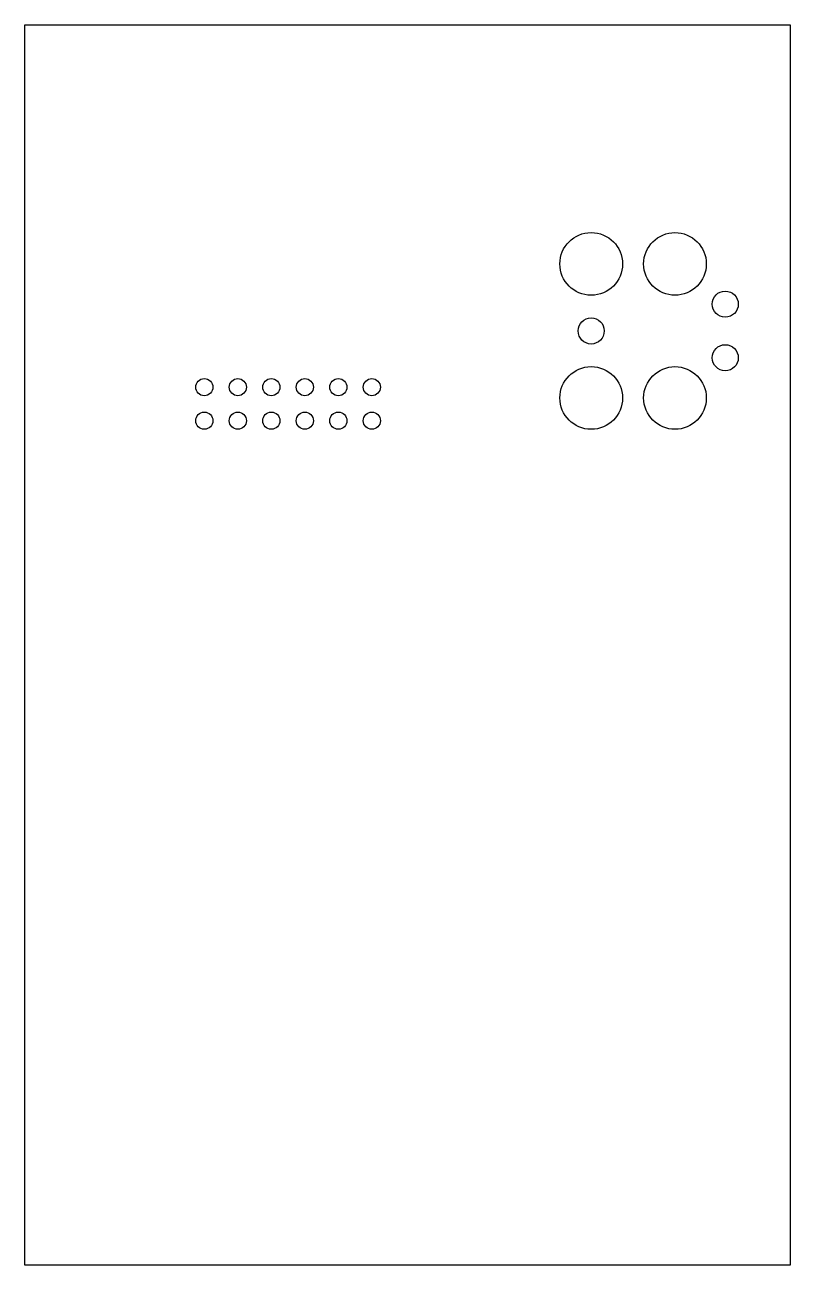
# Model space of a CAD drawing. Header units: millimetres. Extents: x 0 to 29, y -47 to 0.
import ezdxf

# ---------------------------------------------------------------- set-up
doc = ezdxf.new("R2010")
doc.units = ezdxf.units.MM
doc.layers.add('Edge.Cuts', color=254, linetype='CONTINUOUS', true_color=0xd0d2cd)

msp = doc.modelspace()

# ---------------------------------------------------------------- linework, layer by layer
at = {"layer": 'Edge.Cuts', "linetype": 'CONTINUOUS'}
for p, q in [((0, 0), (29, 0)), ((0, -47), (0, 0)), ((29, 0), (29, -47)), ((29, -47), (0, -47))]:
    msp.add_line(p, q, dxfattribs=at)
at = {"layer": 'Edge.Cuts'}
for centre, radius in [((21.46, -9.06), 1.187), ((24.635, -9.06), 1.187), ((26.54, -10.584), 0.495), ((21.46, -11.6), 0.495), ((26.54, -12.616), 0.495), ((21.46, -14.14), 1.187), ((24.635, -14.14), 1.187), ((6.8, -13.73), 0.325), ((8.07, -13.73), 0.325), ((9.34, -13.73), 0.325), ((10.61, -13.73), 0.325), ((11.88, -13.73), 0.325), ((13.15, -13.73), 0.325), ((6.8, -15), 0.325), ((8.07, -15), 0.325), ((9.34, -15), 0.325), ((10.61, -15), 0.325), ((11.88, -15), 0.325), ((13.15, -15), 0.325)]:
    msp.add_circle(centre, radius, dxfattribs=at)

doc.saveas('drawing.dxf')
